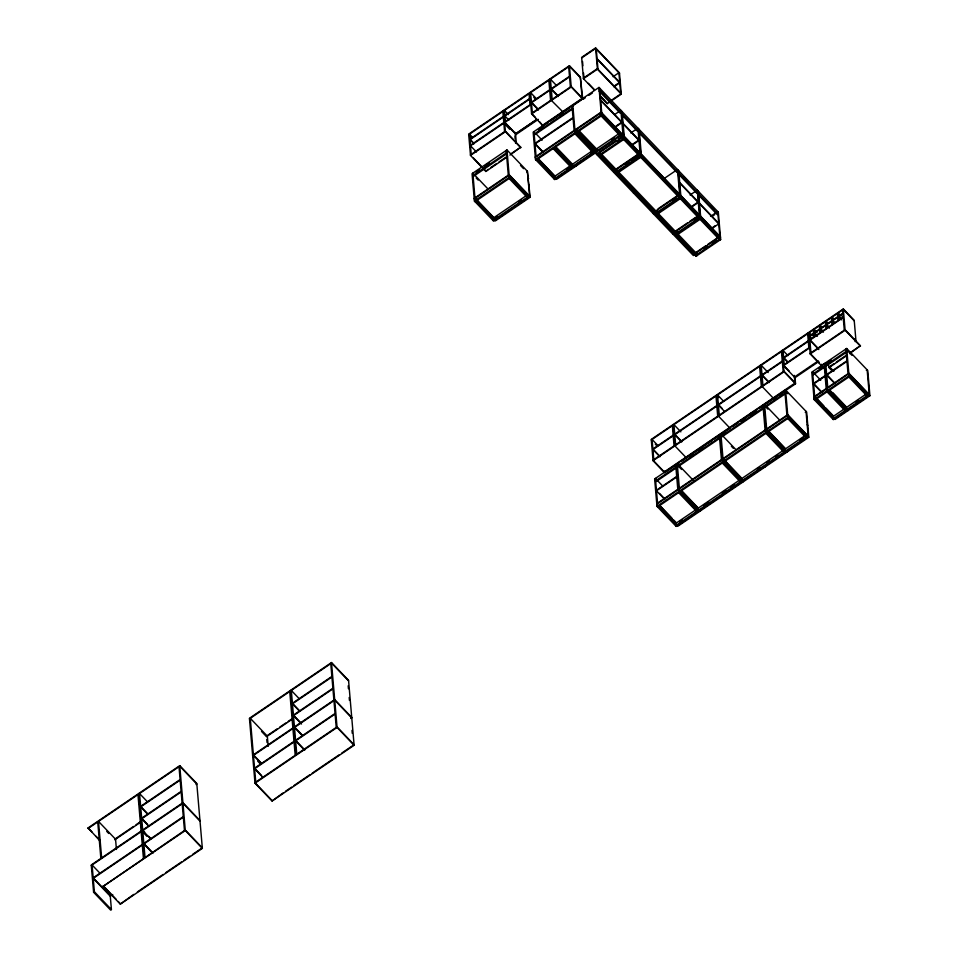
<?xml version="1.0" encoding="UTF-8"?>
<svg xmlns="http://www.w3.org/2000/svg" width="958" height="958" viewBox="0 0 958 958"><rect width="100%" height="100%" fill="white"/><g stroke="black" fill="none" stroke-linecap="round" stroke-linejoin="round"><path stroke-width="1.44" d="M539.486 121.654L542.515 125.306L582.141 98.387L580.32 77.095L569.411 65.695L468.666 134.132L470.498 155.424L485.838 171.458L507.512 156.741M600.367 96.351L607.324 103.62L621.287 94.135L619.467 72.844L595.601 47.9L581.626 57.384L583.458 78.676L594.391 90.112M468.713 134.683L569.459 66.246L580.368 77.646M581.674 57.935L595.648 48.451L619.515 73.395M469.923 139.138L503.273 116.481M504.842 115.415L529.463 98.686M503.321 117.032L469.971 139.688L473.947 143.832M529.511 99.237L504.89 115.966L508.866 120.109M531.427 102.183L549.676 89.789M569.495 76.329L551.245 88.723L558.191 95.98M549.724 90.339L531.474 102.734L538.42 109.99M569.531 76.868L551.293 89.262L558.239 96.518M470.45 145.221L503.8 122.564M504.579 122.025L530.768 104.242M530.816 104.781L504.626 122.576L515.536 133.976L536.971 119.427M470.45 154.873L505.369 131.15L520.709 147.197L509.919 155.1M470.498 155.424L505.417 131.701L503.585 110.41M548.036 122.612L543.126 125.953L531.606 113.906L571.231 86.986L569.411 65.695M583.458 78.676L597.421 69.192L595.601 47.9M536.516 119.534L515.524 133.797L516.134 134.443L538.36 119.343M613.084 76.712L618.904 72.748L620.628 92.95M515.488 143.089L516.278 142.562L515.416 132.455M527.307 171.422L530.217 197.216L495.298 220.939L494.675 220.292L529.594 196.57L527.439 171.326L506.974 149.951L472.054 173.673L474.402 201.036L493.633 221.142L528.553 197.42L528.373 195.288M599.037 152.921L599.217 155.052L696.047 256.265L720.667 239.548L718.32 212.173L598.99 87.429L533.163 132.156L535.51 159.519L554.742 179.625L594.379 152.693L594.188 150.574L590.595 153.017M550.491 120.948L562.765 112.613L562.154 111.966M569.256 108.206L563.112 112.373L562.502 111.727M571.71 106.53L581.53 99.86M475.922 172.105L479.635 169.578M484.568 166.225L489.514 162.872M538.252 129.761L543.162 126.42M559.125 115.583L562.801 113.08M582.931 99.404L585.314 97.776M588.883 95.357L592.463 92.926M572.225 108.194L534.157 134.048L534.78 134.695L572.836 108.829M485.838 171.458L488.197 169.279M490.604 167.638L496.627 163.555M499.034 161.914L506.255 157.004M511.081 153.735L520.709 147.197M615.06 85.466L619.718 82.304L597.074 58.642M613.946 86.807L619.766 82.855L597.121 59.18M573.028 117.559L534.959 143.425L543.15 151.975M573.076 118.109L535.007 143.963L543.198 152.526M611.934 99.919L621.239 93.585L597.373 68.641L583.41 78.125L584.021 78.772M474.174 198.366L509.093 174.643L529.546 196.031M535.283 156.849L601.109 112.134L720.44 236.866M474.402 201.036L509.321 177.314L506.974 149.951M535.51 159.519L575.147 132.599L572.8 105.224L573.411 105.871M620.329 136.012L596.487 152.202L576.716 131.533L601.337 114.804L598.99 87.429M475.012 201.683L509.931 177.96L509.752 175.829M578.117 131.641L601.157 115.978M526.649 171.865L527.439 171.326M614.928 114.361L619.682 111.128M620.089 110.853L620.88 110.314L622.999 135.006M621.323 112.134L622.101 111.595L624.221 136.287M615.934 126.157L620.7 122.923M614.796 127.51L621.934 122.66L600.666 100.422M527.762 194.654L527.942 196.773L493.023 220.496L492.843 218.376L526.553 195.468M553.952 176.859L592.379 150.741M494.651 218.196L497.058 216.556M518.733 201.839L521.14 200.198M566.573 169.338L568.968 167.71M619.527 133.234L596.487 148.897L596.666 151.029L619.706 135.365M611.647 139.652L614.078 138M554.131 178.978L593.756 152.059L593.577 149.927M555.784 178.775L595.373 151.304M599.804 151.831L616.461 140.503M618.844 138.886L621.227 137.269M596.678 154.525L622.46 137.006M622.868 136.731L623.658 136.204M617.419 141.497L619.838 139.844M630.783 132.982L636.735 128.947M599.217 155.052L623.838 138.323L621.491 110.96M600.618 155.16L623.67 139.497M638.363 129.953L639.154 129.414L641.273 154.106M631.789 144.79L638.938 139.94L623.119 123.402M631.837 145.341L638.986 140.479L623.167 123.941M616.234 169.003L637.657 154.442M638.088 154.729L616.257 169.566L616.437 171.698L639.489 156.034M613.731 172.344L614.461 171.266M625.358 164.441L628.999 161.974M631.178 160.489L637.489 156.202M616.269 172.871L640.89 156.142L638.543 128.779M617.67 172.979L640.71 157.328M633.501 193.013L634.292 192.486M633.609 193.121L634.388 192.594M664.385 178.368L677.474 169.482L679.593 194.175L658.158 208.724M677.641 196.079L655.811 210.916L655.99 213.035L679.03 197.384M657.631 210.724L653.176 213.574L593.816 151.532M672.193 200.833L675.821 198.366M679.462 195.899L680.252 195.36M654.17 213.263L653.38 213.79L672.947 234.255L673.737 233.716M655.811 214.209L680.431 197.492L678.084 170.117M657.212 214.317L680.264 198.665M690.107 195.001L696.059 190.953M697.687 191.959L698.478 191.432L700.597 216.125M692.311 205.994L697.065 202.761M691.161 207.347L698.31 202.497L679.761 183.11M675.558 231.022L687.461 222.927M689.844 221.31L695.795 217.262M697.412 216.748L675.582 231.585L675.761 233.704L698.813 218.053M677.414 231.393L673.151 234.375L693.4 255.547L694.179 255.008L673.785 233.273M694.071 220.077L698.023 217.394M676.995 234.997L700.035 219.334M710.561 216.388L717.71 211.526L719.817 236.231L707.914 244.314M712.369 216.221L714.752 214.604M712.764 227.369L715.147 225.753M711.626 228.734L718.763 223.873L699.532 203.779M696.011 252.397L705.543 245.931M717.865 238.135L696.035 252.96L696.215 255.091L719.266 239.44M703.926 248.661L707.567 246.194M712.153 243.081L716.057 240.422M719.697 237.943L720.488 237.416L601.157 112.673L535.33 157.399L536.121 160.166L575.758 133.234L575.578 131.114L574.788 131.641L580.788 137.916M854.955 338.725L855.207 341.611L855.985 341.084L854.213 320.343L843.303 308.931L651.248 439.411L653.069 460.702L664.601 472.749L679.15 462.87M651.296 439.962L843.351 309.482L854.261 320.882M809.486 335.899L842.836 313.242M842.884 313.781L809.534 336.438L811.522 338.521M100.159 841.052L88.076 827.928L179.733 765.658L196.785 783.476L202.354 848.369L120.289 904.124L103.236 886.306L185.253 829.999L202.306 847.83L192.498 854.476M331.504 662.541L249.439 718.296L255.008 783.189L272.06 801.008L354.113 745.264L348.556 680.36L331.504 662.541L337.072 727.445L354.113 745.264M88.124 828.478L179.781 766.196L196.833 784.027L196.043 784.554M249.487 718.847L331.552 663.092L348.604 680.91M808.253 340.797L783.632 357.526L787.596 361.669M843.16 317.014L809.809 339.671L817.749 347.958M808.301 341.347L783.68 358.064L787.644 362.22M843.208 317.553L809.857 340.21L818.791 349.55M652.901 448.979L673.151 435.219M716.8 405.569L674.719 434.154L681.665 441.41M760.448 375.907L718.368 404.492L722.332 408.647M762.017 374.841L782.267 361.082M673.199 435.77L652.949 449.53L659.882 456.786M716.847 406.108L674.767 434.704L681.713 441.961M760.496 376.458L718.416 405.042L724.368 411.269M782.315 361.633L762.065 375.392L769.011 382.649M809.642 347.311L783.452 365.106L789.404 371.333M809.69 347.862L783.5 365.657L795.02 377.703L818.827 361.525M140.646 806.373L180.104 779.572M331.863 676.456L292.406 703.268L299.423 710.608M180.152 780.111L140.682 806.923L147.712 814.264M331.911 677.007L292.453 703.819L299.471 711.147M653.069 460.702L784.015 371.74L782.195 350.448M825.545 369.98L810.205 353.945L845.124 330.223L843.303 308.931M181.11 791.404L141.652 818.204L147.676 824.503M332.881 688.287L293.423 715.099L300.441 722.44M181.158 791.943L141.7 818.755L148.718 826.095M332.929 688.838L293.471 715.65L301.495 724.032M794.41 377.057L818.216 360.891M115.008 839.04L133.521 826.455M136 824.778L140.934 821.413M266.492 736.115L277.353 728.739M279.772 727.098L285.795 723.003M288.214 721.362L291.831 718.895M114.768 839.771L140.982 821.964M293.088 718.62L266.54 736.666L261.522 731.421M794.266 375.38L794.924 383.14L663.978 472.114L664.72 471.025M821.066 364.806L821.856 364.268M677.21 525.032L677.869 526.217L808.815 437.255L806.648 412.012L785.584 389.99L654.637 478.952L656.984 506.327L676.216 526.421L807.163 437.459L806.971 435.327M834.346 418.275L835.005 419.46L869.924 395.738L867.756 370.495L846.692 348.473L811.773 372.195L814.12 399.558L833.352 419.664L868.271 395.941L868.08 393.81M681.569 461.217L686.419 457.924L674.899 445.877L673.067 424.586M687.628 457.098L707.028 443.913M711.878 440.62L708.249 443.099L707.627 442.452M714.309 438.98L730.068 428.274L718.548 416.227L716.716 394.935M732.499 426.621L738.558 422.502M740.977 420.849L756.748 410.144M759.167 408.503L772.507 399.438M794.936 376.686L795.547 383.787L773.717 398.612L762.197 386.565L760.365 365.273M690.239 455.828L692.706 454.14M698.897 449.937L702.609 447.41M722.751 433.734L725.218 432.058M741.312 421.125L745.025 418.598M749.97 415.233L756.161 411.03M773.501 399.258L775.884 397.642M779.453 395.211L781.836 393.594M818.934 368.387L822.383 366.04M827.461 362.591L831.029 360.172M846.118 351.43L825.856 365.19L826.479 365.836L846.728 352.077M252.625 755.335L334.677 699.58L351.73 717.41L350.939 717.937M91.297 865.517L182.966 803.247L200.006 821.066M252.673 755.886L334.725 700.13L351.778 717.949L350.987 718.488M829.113 366.986L833.927 363.705M836.334 362.076L847.171 354.711M850.788 352.257L860.416 345.718L845.076 329.672L810.157 353.394L819.09 362.735M829.161 367.525L847.219 355.262M849.626 353.622L860.416 345.718M656.434 490.221L676.683 476.461M825.089 375.632L813.57 383.463L821.748 392.014M846.92 360.807L826.658 374.566L834.849 383.116M676.731 477L656.481 490.759L664.66 499.322M825.137 376.183L813.617 384.002L821.796 392.564M846.968 361.346L826.706 375.105L834.897 383.667M142.251 844.489L93.189 877.815L109.224 894.592M183.277 816.611L143.82 843.423L151.843 851.806M254.553 768.184L294.01 741.372M295.579 740.306L335.037 713.494M142.287 845.028L93.225 878.366L110.278 896.185L112.733 894.521M183.325 817.162L143.868 843.962L152.885 853.398M294.058 741.923L254.6 768.735L262.624 777.118M335.084 714.045L295.627 740.857L304.656 750.294M656.757 503.645L787.704 414.682L808.157 436.07M813.893 396.887L848.812 373.165L869.265 394.552M787.572 416.407L788.362 415.868L788.542 417.999L657.595 506.962L656.805 504.195L787.751 415.233L808.815 437.255M656.984 506.327L787.931 417.353L785.584 389.99M814.12 399.558L849.039 375.835L846.692 348.473M110.146 894.7L111.427 909.561L110.637 910.1L93.597 892.281L94.375 891.742L92.088 864.99L100.111 873.373M103.236 886.306L185.301 830.55L179.733 765.658M255.008 783.189L337.072 727.445M866.355 370.387L867.146 369.848L869.313 395.091L834.394 418.814M675.414 523.655L696.023 509.644M698.454 508.003L739.672 479.994M740.893 479.168L783.321 450.344M784.542 449.518L805.151 435.507M832.55 416.898L844.453 408.803M845.651 408L866.26 393.989M679.665 521.823L682.096 520.17M703.914 505.345L708.764 502.052M722.104 492.987L725.745 490.52M730.595 487.227L734.223 484.748M757.263 469.097L759.694 467.456M766.963 462.51L769.394 460.87M775.453 456.75L777.872 455.098M799.702 440.273L803.343 437.794M855.961 402.049L858.38 400.396M675.594 525.786L806.54 436.812L806.361 434.692M832.73 419.017L867.649 395.295L867.469 393.175M120.289 904.124L133.713 894.425M137.389 891.922L163.111 874.45M165.554 872.786L181.481 861.972M183.936 860.308L190.055 856.141M272.06 801.008L283.029 792.973M285.484 791.308L291.603 787.153M294.058 785.488L309.973 774.675M312.248 773.118L313.038 772.591M313.649 772.172L339.371 754.7M341.826 753.036L354.065 744.713L337.024 726.894L254.96 782.65L272.012 800.469M677.258 525.571L808.205 436.609L806.037 411.365L805.295 412.455M841.172 316.092L838.202 312.979L838.478 316.2L840.453 318.284M841.495 319.864L838.525 316.751L838.801 319.972M597.421 69.192L621.287 94.135M845.124 330.223L860.464 346.257M834.155 319.146L832.179 317.074L832.454 320.295L834.43 322.367M834.478 322.918L832.502 320.846L832.777 324.067M828.131 323.241L826.155 321.169L826.431 324.391L829.4 327.504M829.448 328.043L826.479 324.942L826.754 328.163M603.887 93.908L598.822 88.615L599.6 88.076L601.72 112.769M669.63 162.632L671.642 164.74M683.066 176.679L688.215 182.068M710.848 205.719L713.878 208.892M622.317 114.026L638.136 130.563L637.345 131.102L622.52 115.595M678.911 173.194L697.46 192.582L696.67 193.109L679.15 174.799M846.513 349.646L845.902 348.999L848.022 373.692M846.932 350.077L852.045 355.418M822.108 327.337L820.132 325.253L820.407 328.486L822.383 330.558M588.38 83.322L594.343 89.561M600.319 95.8L607.324 103.62M580.332 77.215L582.763 99.021L571.231 86.986M823.425 332.139L820.455 329.025L820.731 332.258M600.618 99.872L621.886 122.109M679.713 182.559L698.262 201.946M699.484 203.228L718.716 223.334M817.078 332.462L814.108 329.348L814.384 332.57L816.36 334.653M815.306 331.959L813.318 329.887L813.593 333.109M817.402 336.234L814.432 333.121L814.707 336.342M601.337 114.804L720.667 239.548M869.924 395.738L848.848 373.716L813.941 397.438L814.731 400.204L849.65 376.482L849.471 374.35M812.192 335.779L809.211 332.677L810.947 352.867M719.877 240.075L600.546 115.343L600.367 113.212M849.039 375.835L868.271 395.941M582.093 97.836L571.184 86.436L531.558 113.355L535.522 117.511M848.86 377.009L866.87 395.834M833.831 371.321L825.652 362.759L827.772 387.451M828.957 367.573L832.023 370.782M824.694 364.471L824.084 363.836L826.191 388.529M556.382 85.394L550.431 79.167L552.155 99.369M823.461 367.297L825.497 369.441M572.633 106.398L572.01 105.763L574.129 130.456M832.885 392.804L846.177 406.707M813.174 372.303L812.552 371.656L814.671 396.349L823.88 405.976M813.582 372.734L820.743 380.218M829.424 389.69L846.429 407.461L846.609 409.593L828.61 390.78M829.077 390.672L835.639 397.546M848.105 410.563L847.435 409.377M579.303 130.935L597.097 149.544L597.277 151.663L577.506 130.995L577.315 128.863M600.438 153.029L599.828 152.394L600.007 154.513L696.837 255.738L696.646 253.607L678.24 234.363M600.822 153.436L616.868 170.213M617.886 171.266L656.422 211.55L656.601 213.682M658.397 213.622L676.192 232.219M846.441 410.766L827.209 390.672L824.862 363.298M582.464 135.605L588.404 141.808M601.037 155.016L603.049 157.112M621.155 176.044L623.179 178.164M631.298 186.642L633.322 188.762M649.548 205.731L651.572 207.85M689.724 247.727L693.82 252.002M827.041 391.846L845.04 410.659M574.92 129.917L575.53 130.563M577.985 133.126L593.325 149.173M653.404 211.969L654.063 213.155M574.968 130.468L694.251 254.66M594.499 152.478L595.122 153.112L576.345 165.866L575.734 165.231M575.147 132.599L594.379 152.693M787.979 355.646L783.021 350.46L784.231 364.579M574.968 133.773L592.978 152.585M536.564 98.854L530.612 92.639L532.337 112.828M533.786 97.309L535.773 99.392M825.928 408.12L833.089 415.604M815.33 397.546L833.34 416.359L833.52 418.49L815.521 399.666M532.42 103.225L538.372 109.44M816.551 400.169L819.545 403.306M820.072 403.845L824.167 408.132M794.877 382.601L783.967 371.189L653.021 460.151L663.93 471.564M784.015 371.74L795.547 383.787M575.471 165.411L576.081 166.045L556.526 179.338L555.915 178.691M555.532 146.454L572.537 164.225L572.728 166.345L554.718 147.532M554.754 146.981L560.753 153.256M562.346 154.921L564.394 157.052M553.94 148.071L571.938 166.884M768.148 372.554L761.203 365.297L762.927 385.487M553.149 148.598L571.148 167.422M787.859 393.726L784.794 390.517L786.913 415.209M536.001 133.761L542.132 140.179M806.612 418.059L807.223 418.706M763.011 375.883L768.963 382.098M807.187 424.753L807.798 425.388M508.387 114.577L504.423 110.421L505.369 121.498M787.931 417.353L807.163 437.459M505.573 123.067L515.488 133.437M787.751 418.526L805.762 437.351M515.272 134.072L515.883 134.707M538.109 158.453L554.478 175.565M509.8 129.33L503.848 123.115L470.498 145.772L476.449 151.987M537.725 158.549L554.73 176.32L554.91 178.451L536.911 159.627M538.396 160.609L541.462 163.806M505.417 131.701L520.757 147.736M765.155 404.923L764.544 404.276L766.663 428.968L785.069 448.224M765.562 405.354L779.884 420.322M765.801 406.946L767.849 409.09M763.586 405.988L762.975 405.342L765.083 430.046M506.806 151.125L506.195 150.478L508.303 175.17M520.505 165.447L523.583 168.656M528.002 178.02L528.624 178.667L527.882 178.116M751.276 412.802L751.898 413.437M768.316 431.208L785.32 448.979L785.5 451.11L767.502 432.298M767.538 431.747L771.537 435.926M773.082 437.543L775.13 439.674M786.997 452.08L786.326 450.895M785.332 452.284L766.101 432.19L763.754 404.815M528.577 184.714L529.199 185.349M765.933 433.363L783.931 452.176M530.217 197.216L509.141 175.194L474.222 198.917L474.833 199.551M472.474 137.257L469.504 134.156L471.228 154.346M469.707 135.725L471.695 137.796M509.321 177.314L528.553 197.42M723.506 401.163L717.554 394.947L719.278 415.137M509.153 178.487L527.151 197.312M716.764 395.486L718.751 397.558M470.917 140.179L473.899 143.281M473.515 158.082L485.79 170.919M764.556 466.271L765.167 466.905M488.185 189.181L472.845 173.135L474.964 197.827L493.37 217.071M476.15 177.948L478.198 180.092M721.506 434.573L720.895 433.938L723.015 458.631L741.42 477.874M721.913 435.004L736.235 449.973M731.361 446.224L733.409 448.368M719.937 435.639L719.326 435.004L721.446 459.696M476.617 200.066L493.621 217.837L493.801 219.969L475.803 201.144M490.592 216.017L492.843 218.376M724.667 460.858L741.672 478.641L741.851 480.76L723.853 461.948M722.272 459.708L722.883 460.355M732.882 470.809L743.348 481.73M741.684 481.934L722.452 461.84L720.105 434.465M722.284 463.013L740.283 481.826M680.851 431.854L673.905 424.598L675.63 444.799M720.907 495.921L721.518 496.567M693.616 480.7L677.246 463.588L679.366 488.281M678.504 466.259L681.569 469.468M658.026 445.65L652.075 439.435L653.811 459.624M676.288 465.301L675.677 464.654L677.797 489.346M655.26 444.117L657.248 446.189M653.895 450.021L659.834 456.236M682.431 491.49L697.771 507.524M681.018 490.52L698.023 508.291L698.202 510.422L680.204 491.598M680.24 491.047L685.233 496.28M699.699 511.392L699.029 510.207M698.035 511.596L678.803 491.49L676.456 464.127M678.635 492.663L696.634 511.488M656.038 479.06L655.416 478.413L657.535 503.106M657.463 480.557L662.577 485.898M659.499 493.43L664.612 498.771M659.583 505.249L671.857 518.074M673.905 520.218L675.953 522.361M659.2 505.345L676.204 523.116L676.384 525.247L658.385 506.435M299.327 698.825L291.304 690.431L294.441 726.93L302.453 735.313M302.5 735.864L294.477 727.469L296.776 754.233M296.585 741.36L304.608 749.743M261.426 763.191L253.403 754.808L250.278 718.308L267.33 736.127L268.204 746.342M261.474 763.742L253.451 755.347L255.75 782.111M257.678 761.131L260.684 764.268M255.558 769.226L261.57 775.525M199.959 820.515L182.918 802.696L91.249 864.966L93.597 892.281M185.301 830.55L202.354 848.369M147.568 801.93L139.545 793.547L142.67 830.035L144.67 832.131M141.64 807.426L147.664 813.713M148.682 836.322L150.693 838.418M150.741 838.969L142.718 830.586L145.005 857.35M141.928 831.113L146.945 836.358M106.745 831.388L108.757 833.484M88.076 827.928L92.088 832.119M96.099 836.31L100.111 840.513M103.201 885.755L116.229 899.382M118.241 901.478L120.241 903.574M94.375 891.742L111.427 909.561M842.561 310.021L844.297 330.211M837.412 313.517L837.687 316.739M837.735 317.29L838.01 320.511M831.388 317.613L831.664 320.834M831.712 321.373L831.987 324.606M825.365 321.696L825.64 324.918M825.688 325.469L825.964 328.69M819.341 325.792L819.617 329.013M819.665 329.564L819.94 332.785M813.641 333.659L813.917 336.881M808.384 332.654L810.205 353.945M807.642 333.743L808.851 347.85M781.453 351.538L783.189 371.728M759.634 366.363L761.359 386.553M715.985 396.013L717.71 416.203M697.867 190.786L700.214 218.161L675.594 234.89L675.414 232.758M697.244 190.151L699.364 214.843M695.867 254.145L696.047 256.265M678.707 170.763L680.815 195.456M672.336 425.675L674.061 445.865M637.92 128.132L640.04 152.825M596.259 49.086L597.996 69.287M582.536 61.468L582.907 65.791M583.53 73L583.901 77.335M576.536 129.402L576.716 131.533M568.669 66.773L570.405 86.962M562.286 111.296L551.413 100.446L549.593 79.155M548.85 80.233L550.587 100.434M533.953 131.617L536.073 156.31M529.774 92.615L531.606 113.906M529.044 93.704L529.99 104.769M514.877 135.88L515.117 138.766M502.854 111.499L504.579 131.689M348.185 685.82L348.437 688.742M349.191 697.508L349.442 700.418M352.005 730.379L352.269 733.349M330.761 663.631L333.899 700.118M333.947 700.669L336.234 727.433M290.478 690.419L295.986 754.772M289.735 691.496L292.861 727.996M292.909 728.547L295.208 755.299M266.791 739.588L267.043 742.498M179.002 766.735L182.128 803.235M182.176 803.774L184.475 830.538M138.706 793.535L144.227 857.877M137.964 794.613L141.101 831.101M141.149 831.652L143.437 858.416M116.433 849.459L115.559 839.244L98.506 821.425L101.644 857.913M97.728 821.952L100.853 858.452M506.399 152.909L473.048 175.565L473.671 176.212L507.01 153.555L506.399 152.909M599.816 90.507L599.025 91.046L620.305 113.283L621.083 112.745L599.816 90.507M639.357 131.845L638.579 132.384L676.899 172.44L677.677 171.913L639.357 131.845M698.681 193.863L697.903 194.39L717.123 214.496L717.913 213.957L698.681 193.863M675.881 467.085L655.631 480.844L656.242 481.491L676.492 467.732L675.881 467.085M719.53 437.435L677.45 466.019L678.072 466.666L720.141 438.069L719.53 437.435M763.179 407.785L721.099 436.369L721.721 437.004L763.789 408.419L763.179 407.785M785.009 392.948L764.747 406.707L765.37 407.354L785.62 393.594L785.009 392.948M824.287 366.267L812.767 374.087L813.378 374.734L824.898 366.902L824.287 366.267"/></g></svg>
